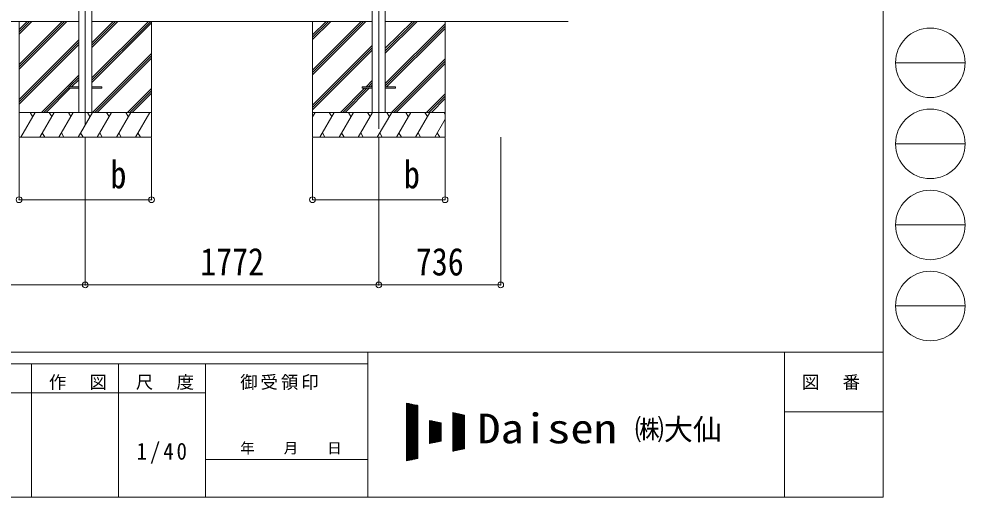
# Model space of a CAD drawing. Units: millimetres at full size. Extents: x -9783 to 9892, y -6828 to 6752.
# Drawn here: x 4180 to 9892, y -6828 to -3938 of the extents above; entities that cross this region are included whole.
import ezdxf
from ezdxf.enums import TextEntityAlignment as Align

# ---------------------------------------------------------------- set-up
doc = ezdxf.new("R2010")
doc.units = ezdxf.units.MM
doc.header["$LTSCALE"] = 35
doc.header["$PDMODE"] = 32
doc.header["$PDSIZE"] = 35
for name, color, linetype, lineweight in [('0-0_0', 7, 'Continuous', 9), ('0-1_本体', 4, 'Continuous', 9), ('0-2_部品', 7, 'Continuous', 9), ('0-8_PARTS2', 2, 'Continuous', 9), ('0-A_寸法', 6, 'Continuous', 9), ('F-0_240', 7, 'Continuous', 9)]:
    doc.layers.add(name, color=color, linetype=linetype, lineweight=lineweight)
doc.styles.add('ＭＳ ゴシック', font='')
doc.styles.get('ＭＳ ゴシック').set_extended_font_data('MS Gothic')

msp = doc.modelspace()

# ---------------------------------------------------------------- linework, layer by layer
at = {"layer": '0-0_0'}
for p, q in [((1719.88, -3952.75), (4540.88, -3952.75)), ((4180.38, -3952.75), (4180.38, -4652.75)), ((4180.38, -4213.48), (4441.11, -3952.75)), ((4180.38, -4227.62), (4455.25, -3952.75)), ((4180.38, -4241.77), (4469.39, -3952.75)), ((4180.38, -4029.64), (4257.26, -3952.75)), ((4180.38, -4015.49), (4243.12, -3952.75)), ((4180.38, -4001.35), (4228.98, -3952.75)), ((4619.88, -4294.48), (4961.61, -3952.75)), ((4619.88, -4308.62), (4975.75, -3952.75)), ((4619.88, -4110.64), (4777.76, -3952.75)), ((4619.88, -4096.49), (4763.62, -3952.75)), ((4619.88, -4082.35), (4749.48, -3952.75)), ((4619.88, -3952.75), (6312.88, -3952.75)), ((4619.88, -4322.77), (4980.38, -3962.27)), ((4980.38, -3952.75), (4980.38, -4652.75)), ((5952.38, -3952.76), (5952.38, -4652.75)), ((5952.38, -4246.93), (6246.56, -3952.76)), ((5952.38, -4261.07), (6260.7, -3952.76)), ((5952.38, -4275.22), (6274.84, -3952.76)), ((5952.38, -4063.09), (6062.71, -3952.76)), ((5952.38, -4048.94), (6048.57, -3952.76)), ((5952.38, -4034.8), (6034.43, -3952.76)), ((7495.86, -3952.76), (6391.88, -3952.76)), ((6391.88, -4144.08), (6583.21, -3952.76)), ((6391.88, -4129.94), (6569.07, -3952.76)), ((6391.88, -4115.8), (6554.93, -3952.76)), ((6391.88, -4327.93), (6752.38, -3967.43)), ((6391.88, -4342.07), (6752.38, -3981.58)), ((6399.84, -4348.26), (6752.38, -3995.72)), ((6752.38, -3952.76), (6752.38, -4652.75)), ((4180.38, -4425.61), (4540.88, -4065.12)), ((4180.38, -4439.76), (4540.88, -4079.26)), ((4180.38, -4453.9), (4540.88, -4093.4)), ((5952.38, -4459.06), (6312.88, -4098.57)), ((4623.74, -4502.75), (4980.38, -4146.12)), ((4637.88, -4502.75), (4980.38, -4160.26)), ((5952.38, -4473.21), (6312.88, -4112.71)), ((5952.38, -4487.35), (6312.88, -4126.85)), ((4652.02, -4502.75), (4980.38, -4174.4)), ((6429.19, -4502.75), (6752.38, -4179.57)), ((6443.33, -4502.75), (6752.38, -4193.71)), ((6457.47, -4502.75), (6752.38, -4207.85)), ((4315.37, -4502.75), (4540.88, -4277.25)), ((4484.02, -4348.24), (4540.88, -4291.39)), ((4498.17, -4348.24), (4540.88, -4305.53)), ((6275.32, -4348.26), (6312.88, -4310.7)), ((6289.46, -4348.26), (6312.88, -4324.84)), ((6303.6, -4348.26), (6312.88, -4338.98)), ((4329.51, -4502.75), (4480.38, -4351.89)), ((4343.65, -4502.75), (4489.17, -4357.24)), ((4835.87, -4502.75), (4980.38, -4358.25)), ((4850.01, -4502.75), (4980.38, -4372.39)), ((4864.15, -4502.75), (4980.38, -4386.53)), ((6120.82, -4502.75), (6266.32, -4357.26)), ((6134.96, -4502.75), (6280.46, -4357.26)), ((6149.1, -4502.75), (6294.6, -4357.26)), ((6641.32, -4502.75), (6752.38, -4391.7)), ((6655.46, -4502.75), (6752.38, -4405.84)), ((6669.6, -4502.75), (6752.38, -4419.98)), ((4980.38, -4502.75), (4180.38, -4502.75)), ((4190.67, -4652.75), (4277.27, -4502.75)), ((4262.27, -4528.74), (4247.27, -4502.75)), ((4306.14, -4652.75), (4392.74, -4502.75)), ((4377.74, -4528.74), (4362.74, -4502.76)), ((4421.61, -4652.75), (4508.21, -4502.76)), ((4493.21, -4528.74), (4478.21, -4502.75)), ((4537.08, -4652.75), (4623.68, -4502.76)), ((4608.68, -4528.74), (4593.68, -4502.75)), ((4652.55, -4652.75), (4739.15, -4502.76)), ((4724.15, -4528.74), (4709.15, -4502.75)), ((4768.02, -4652.75), (4854.62, -4502.76)), ((4824.62, -4502.76), (4839.62, -4528.74)), ((4883.49, -4652.75), (4970.09, -4502.75)), ((6752.38, -4502.75), (5952.38, -4502.75)), ((5952.38, -4530.26), (5968.26, -4502.75)), ((5997.12, -4652.75), (6083.73, -4502.75)), ((6068.73, -4528.74), (6053.73, -4502.75)), ((6112.6, -4652.75), (6199.2, -4502.75)), ((6184.2, -4528.74), (6169.19, -4502.75)), ((6228.07, -4652.75), (6314.67, -4502.75)), ((6299.67, -4528.74), (6284.67, -4502.75)), ((6343.54, -4652.75), (6430.14, -4502.75)), ((6415.14, -4528.74), (6400.14, -4502.75)), ((6459.01, -4652.75), (6545.61, -4502.75)), ((6530.61, -4528.74), (6515.61, -4502.75)), ((6574.48, -4652.75), (6661.08, -4502.75)), ((6631.08, -4502.75), (6646.08, -4528.74)), ((6746.55, -4502.75), (6752.38, -4512.85)), ((6689.95, -4652.75), (6752.38, -4544.62)), ((4180.38, -4652.75), (4980.38, -4652.75)), ((4321.14, -4626.78), (4336.14, -4652.75)), ((4436.61, -4626.77), (4451.61, -4652.75)), ((4552.08, -4626.77), (4567.08, -4652.75)), ((4667.55, -4626.78), (4682.55, -4652.75)), ((4783.02, -4626.78), (4798.02, -4652.75)), ((4898.49, -4626.78), (4913.49, -4652.75)), ((5952.38, -4652.75), (6752.38, -4652.75)), ((6012.12, -4626.78), (6027.12, -4652.75)), ((6127.59, -4626.77), (6142.59, -4652.75)), ((6243.06, -4626.77), (6258.06, -4652.75)), ((6358.53, -4626.77), (6373.53, -4652.75)), ((6474, -4626.77), (6489, -4652.75)), ((6589.47, -4626.78), (6604.47, -4652.75)), ((6704.94, -4626.78), (6719.94, -4652.75))]:
    msp.add_line(p, q, dxfattribs=at)
at = {"layer": '0-1_本体'}
for p, q in [((4540.88, -1060.38), (4540.88, -4502.78)), ((4619.88, -1060.38), (4619.88, -4502.78)), ((6312.88, -1060.35), (6312.88, -4502.75)), ((6391.88, -1060.35), (6391.88, -4502.75))]:
    msp.add_line(p, q, dxfattribs=at)
at = {"layer": '0-2_部品', "color": 4}
for p, q in [((4480.38, -4348.24), (4540.88, -4348.24)), ((4480.38, -4348.24), (4480.38, -4357.24)), ((4480.38, -4357.24), (4540.88, -4357.24)), ((4619.88, -4348.24), (4680.38, -4348.24)), ((4619.88, -4357.24), (4680.38, -4357.24)), ((4680.38, -4348.24), (4680.38, -4357.24)), ((6252.38, -4348.24), (6312.88, -4348.24)), ((6252.38, -4348.24), (6252.38, -4357.24)), ((6252.38, -4357.24), (6312.88, -4357.24)), ((6391.88, -4348.24), (6452.38, -4348.24)), ((6391.88, -4357.24), (6452.38, -4357.24)), ((6452.38, -4348.24), (6452.38, -4357.24))]:
    msp.add_line(p, q, dxfattribs=at)
at = {"layer": '0-8_PARTS2'}
for p, q in [((4580.38, -906.41), (4580.38, -4581.64)), ((6352.38, -1052.76), (6352.38, -4602.75))]:
    msp.add_line(p, q, dxfattribs=at)
at = {"layer": '0-A_寸法'}
for p, q in [((4180.38, -5030.65), (4180.38, -4656.24)), ((4580.38, -5545.63), (4580.38, -4656.24)), ((4980.38, -5030.65), (4980.38, -4656.24)), ((5952.38, -5030.65), (5952.38, -4656.24)), ((6352.38, -5545.63), (6352.38, -4652.75)), ((6752.38, -5030.65), (6752.38, -4656.24)), ((7088.38, -5545.63), (7088.38, -4652.75)), ((4180.38, -5030.65), (4980.38, -5030.65)), ((5952.38, -5030.65), (6752.38, -5030.65)), ((1680.38, -5545.63), (4580.38, -5545.63)), ((4580.38, -5545.63), (6352.38, -5545.63)), ((6352.38, -5545.63), (7088.38, -5545.63))]:
    msp.add_line(p, q, dxfattribs=at)
for p in [(4180.38, -5030.65), (4980.38, -5030.65), (5952.38, -5030.65), (6752.38, -5030.65), (4580.38, -5545.63), (6352.38, -5545.63), (7088.38, -5545.63)]:
    msp.add_point(p, dxfattribs=at)
at = {"layer": 'F-0_240', "color": 5}
for p, q in [((9396.97, 6751.9), (9396.97, -6828.1)), ((-9783.03, -5953.1), (9396.97, -5953.1)), ((6285.75, -5953.1), (6285.75, -6828.1)), ((8801.97, -5953.1), (8801.97, -6828.1)), ((-9783.03, -6023.1), (6285.75, -6023.1)), ((4255.75, -6023.1), (4255.75, -6828.1)), ((4780.75, -6023.1), (4780.75, -6828.1)), ((5305.75, -6023.1), (5305.75, -6828.1)), ((3205.75, -6198.1), (5305.75, -6198.1)), ((8801.97, -6311.85), (9396.97, -6311.85)), ((5305.75, -6600.6), (6285.75, -6600.6)), ((-9783.03, -6828.1), (9396.97, -6828.1))]:
    msp.add_line(p, q, dxfattribs=at)
at = {"layer": 'F-0_240', "color": 4}
for p, q in [((9471.77, -4203.1), (9891.77, -4203.1)), ((9471.77, -4693.1), (9891.77, -4693.1)), ((9471.77, -5183.1), (9891.77, -5183.1)), ((9471.77, -5673.1), (9891.77, -5673.1))]:
    msp.add_line(p, q, dxfattribs=at)
at = {"layer": 'F-0_240'}
for p, q in [((6519.04, -6259.47), (6589.04, -6274.05)), ((6519.04, -6259.47), (6519.04, -6609.47)), ((6519.04, -6262.76), (6534.85, -6262.76)), ((6519.04, -6266.26), (6551.65, -6266.26)), ((6519.04, -6269.76), (6568.45, -6269.76)), ((6519.04, -6273.26), (6585.25, -6273.26)), ((6519.04, -6276.76), (6589.04, -6276.76)), ((6519.04, -6280.26), (6589.04, -6280.26)), ((6521.12, -6609.03), (6521.12, -6259.9)), ((6524.62, -6608.3), (6524.62, -6260.63)), ((6528.12, -6607.58), (6528.12, -6261.36)), ((6531.62, -6606.85), (6531.62, -6262.09)), ((6535.12, -6606.12), (6535.12, -6262.81)), ((6538.62, -6605.39), (6538.62, -6263.54)), ((6542.12, -6604.66), (6542.12, -6264.27)), ((6545.62, -6603.93), (6545.62, -6265)), ((6549.12, -6603.2), (6549.12, -6265.73)), ((6552.62, -6602.47), (6552.62, -6266.46)), ((6556.12, -6601.74), (6556.12, -6267.19)), ((6559.62, -6601.01), (6559.62, -6267.92)), ((6563.12, -6600.28), (6563.12, -6268.65)), ((6566.62, -6599.55), (6566.62, -6269.38)), ((6570.12, -6598.83), (6570.12, -6270.11)), ((6573.62, -6598.1), (6573.62, -6270.84)), ((6577.12, -6597.37), (6577.12, -6271.56)), ((6580.62, -6596.64), (6580.62, -6272.29)), ((6584.12, -6595.91), (6584.12, -6273.02)), ((6587.62, -6595.18), (6587.62, -6273.75)), ((6589.04, -6274.05), (6589.04, -6594.88)), ((6519.04, -6283.76), (6589.04, -6283.76)), ((6519.04, -6287.26), (6589.04, -6287.26)), ((6519.04, -6290.76), (6589.04, -6290.76)), ((6519.04, -6294.26), (6589.04, -6294.26)), ((6519.04, -6297.76), (6589.04, -6297.76)), ((6519.04, -6301.26), (6589.04, -6301.26)), ((6519.04, -6304.76), (6589.04, -6304.76)), ((6519.04, -6308.26), (6589.04, -6308.26)), ((6519.04, -6311.76), (6589.04, -6311.76)), ((6519.04, -6315.26), (6589.04, -6315.26)), ((6519.04, -6318.76), (6589.04, -6318.76)), ((6519.04, -6322.26), (6589.04, -6322.26)), ((6519.04, -6325.76), (6589.04, -6325.76)), ((6519.04, -6329.26), (6589.04, -6329.26)), ((6519.04, -6332.76), (6589.04, -6332.76)), ((6519.04, -6336.26), (6589.04, -6336.26)), ((6519.04, -6339.76), (6589.04, -6339.76)), ((6799.04, -6317.8), (6869.04, -6332.38)), ((6799.04, -6317.8), (6799.04, -6551.13)), ((6799.04, -6318.76), (6803.65, -6318.76)), ((6799.04, -6322.26), (6820.45, -6322.26)), ((6799.04, -6325.76), (6837.25, -6325.76)), ((6799.04, -6329.26), (6854.05, -6329.26)), ((6799.04, -6332.76), (6869.04, -6332.76)), ((6799.04, -6336.26), (6869.04, -6336.26)), ((6799.04, -6339.76), (6869.04, -6339.76)), ((6801.12, -6550.7), (6801.12, -6318.23)), ((6804.62, -6549.97), (6804.62, -6318.96)), ((6808.12, -6549.24), (6808.12, -6319.69)), ((6811.62, -6548.51), (6811.62, -6320.42)), ((6815.12, -6547.78), (6815.12, -6321.15)), ((6818.62, -6547.05), (6818.62, -6321.88)), ((6822.12, -6546.33), (6822.12, -6322.61)), ((6825.62, -6545.6), (6825.62, -6323.34)), ((6829.12, -6544.87), (6829.12, -6324.06)), ((6832.62, -6544.14), (6832.62, -6324.79)), ((6836.12, -6543.41), (6836.12, -6325.52)), ((6839.62, -6542.68), (6839.62, -6326.25)), ((6843.12, -6541.95), (6843.12, -6326.98)), ((6846.62, -6541.22), (6846.62, -6327.71)), ((6850.12, -6540.49), (6850.12, -6328.44)), ((6853.62, -6539.76), (6853.62, -6329.17)), ((6857.12, -6539.03), (6857.12, -6329.9)), ((6860.62, -6538.3), (6860.62, -6330.63)), ((6864.12, -6537.58), (6864.12, -6331.36)), ((6867.62, -6536.85), (6867.62, -6332.09)), ((6869.04, -6332.38), (6869.04, -6536.55)), ((6519.04, -6343.26), (6589.04, -6343.26)), ((6519.04, -6346.76), (6589.04, -6346.76)), ((6519.04, -6350.26), (6589.04, -6350.26)), ((6519.04, -6353.76), (6589.04, -6353.76)), ((6519.04, -6357.26), (6589.04, -6357.26)), ((6519.04, -6360.76), (6589.04, -6360.76)), ((6519.04, -6364.26), (6589.04, -6364.26)), ((6519.04, -6367.76), (6589.04, -6367.76)), ((6519.04, -6371.26), (6589.04, -6371.26)), ((6519.04, -6374.76), (6589.04, -6374.76)), ((6519.04, -6378.26), (6589.04, -6378.26)), ((6519.04, -6381.76), (6589.04, -6381.76)), ((6519.04, -6385.26), (6589.04, -6385.26)), ((6519.04, -6388.76), (6589.04, -6388.76)), ((6519.04, -6392.26), (6589.04, -6392.26)), ((6519.04, -6395.76), (6589.04, -6395.76)), ((6659.04, -6364.47), (6729.04, -6379.05)), ((6659.04, -6364.47), (6659.04, -6504.47)), ((6659.04, -6367.76), (6674.85, -6367.76)), ((6659.04, -6371.26), (6691.65, -6371.26)), ((6659.04, -6374.76), (6708.45, -6374.76)), ((6659.04, -6378.26), (6725.25, -6378.26)), ((6659.04, -6381.76), (6729.04, -6381.76)), ((6659.04, -6385.26), (6729.04, -6385.26)), ((6659.04, -6388.76), (6729.04, -6388.76)), ((6659.04, -6392.26), (6729.04, -6392.26)), ((6659.04, -6395.76), (6729.04, -6395.76)), ((6661.12, -6504.03), (6661.12, -6364.9)), ((6664.62, -6503.3), (6664.62, -6365.63)), ((6668.12, -6502.58), (6668.12, -6366.36)), ((6671.62, -6501.85), (6671.62, -6367.09)), ((6675.12, -6501.12), (6675.12, -6367.81)), ((6678.62, -6500.39), (6678.62, -6368.54)), ((6682.12, -6499.66), (6682.12, -6369.27)), ((6685.62, -6498.93), (6685.62, -6370)), ((6689.12, -6498.2), (6689.12, -6370.73)), ((6692.62, -6497.47), (6692.62, -6371.46)), ((6696.12, -6496.74), (6696.12, -6372.19)), ((6699.62, -6496.01), (6699.62, -6372.92)), ((6703.12, -6495.28), (6703.12, -6373.65)), ((6706.62, -6494.55), (6706.62, -6374.38)), ((6710.12, -6493.83), (6710.12, -6375.11)), ((6713.62, -6493.1), (6713.62, -6375.84)), ((6717.12, -6492.37), (6717.12, -6376.56)), ((6720.62, -6491.64), (6720.62, -6377.29)), ((6724.12, -6490.91), (6724.12, -6378.02)), ((6727.62, -6490.18), (6727.62, -6378.75)), ((6729.04, -6379.05), (6729.04, -6489.88)), ((6799.04, -6343.26), (6869.04, -6343.26)), ((6799.04, -6346.76), (6869.04, -6346.76)), ((6799.04, -6350.26), (6869.04, -6350.26)), ((6799.04, -6353.76), (6869.04, -6353.76)), ((6799.04, -6357.26), (6869.04, -6357.26)), ((6799.04, -6360.76), (6869.04, -6360.76)), ((6799.04, -6364.26), (6869.04, -6364.26)), ((6799.04, -6367.76), (6869.04, -6367.76)), ((6799.04, -6371.26), (6869.04, -6371.26)), ((6799.04, -6374.76), (6869.04, -6374.76)), ((6799.04, -6378.26), (6869.04, -6378.26)), ((6799.04, -6381.76), (6869.04, -6381.76)), ((6799.04, -6385.26), (6869.04, -6385.26)), ((6799.04, -6388.76), (6869.04, -6388.76)), ((6799.04, -6392.26), (6869.04, -6392.26)), ((6799.04, -6395.76), (6869.04, -6395.76)), ((6519.04, -6399.26), (6589.04, -6399.26)), ((6519.04, -6402.76), (6589.04, -6402.76)), ((6519.04, -6406.26), (6589.04, -6406.26)), ((6519.04, -6409.76), (6589.04, -6409.76)), ((6519.04, -6413.26), (6589.04, -6413.26)), ((6519.04, -6416.76), (6589.04, -6416.76)), ((6519.04, -6420.26), (6589.04, -6420.26)), ((6519.04, -6423.76), (6589.04, -6423.76)), ((6519.04, -6427.26), (6589.04, -6427.26)), ((6519.04, -6430.76), (6589.04, -6430.76)), ((6519.04, -6434.26), (6589.04, -6434.26)), ((6519.04, -6437.76), (6589.04, -6437.76)), ((6519.04, -6441.26), (6589.04, -6441.26)), ((6519.04, -6444.76), (6589.04, -6444.76)), ((6519.04, -6448.26), (6589.04, -6448.26)), ((6519.04, -6451.76), (6589.04, -6451.76)), ((6659.04, -6399.26), (6729.04, -6399.26)), ((6659.04, -6402.76), (6729.04, -6402.76)), ((6659.04, -6406.26), (6729.04, -6406.26)), ((6659.04, -6409.76), (6729.04, -6409.76)), ((6659.04, -6413.26), (6729.04, -6413.26)), ((6659.04, -6416.76), (6729.04, -6416.76)), ((6659.04, -6420.26), (6729.04, -6420.26)), ((6659.04, -6423.76), (6729.04, -6423.76)), ((6659.04, -6427.26), (6729.04, -6427.26)), ((6659.04, -6430.76), (6729.04, -6430.76)), ((6659.04, -6434.26), (6729.04, -6434.26)), ((6659.04, -6437.76), (6729.04, -6437.76)), ((6659.04, -6441.26), (6729.04, -6441.26)), ((6659.04, -6444.76), (6729.04, -6444.76)), ((6659.04, -6448.26), (6729.04, -6448.26)), ((6659.04, -6451.76), (6729.04, -6451.76)), ((6799.04, -6399.26), (6869.04, -6399.26)), ((6799.04, -6402.76), (6869.04, -6402.76)), ((6799.04, -6406.26), (6869.04, -6406.26)), ((6799.04, -6409.76), (6869.04, -6409.76)), ((6799.04, -6413.26), (6869.04, -6413.26)), ((6799.04, -6416.76), (6869.04, -6416.76)), ((6799.04, -6420.26), (6869.04, -6420.26)), ((6799.04, -6423.76), (6869.04, -6423.76)), ((6799.04, -6427.26), (6869.04, -6427.26)), ((6799.04, -6430.76), (6869.04, -6430.76)), ((6799.04, -6434.26), (6869.04, -6434.26)), ((6799.04, -6437.76), (6869.04, -6437.76)), ((6799.04, -6441.26), (6869.04, -6441.26)), ((6799.04, -6444.76), (6869.04, -6444.76)), ((6799.04, -6448.26), (6869.04, -6448.26)), ((6799.04, -6451.76), (6869.04, -6451.76)), ((6519.04, -6455.26), (6589.04, -6455.26)), ((6519.04, -6458.76), (6589.04, -6458.76)), ((6519.04, -6462.26), (6589.04, -6462.26)), ((6519.04, -6465.76), (6589.04, -6465.76)), ((6519.04, -6469.26), (6589.04, -6469.26)), ((6519.04, -6472.76), (6589.04, -6472.76)), ((6519.04, -6476.26), (6589.04, -6476.26)), ((6519.04, -6479.76), (6589.04, -6479.76)), ((6519.04, -6483.26), (6589.04, -6483.26)), ((6519.04, -6486.76), (6589.04, -6486.76)), ((6519.04, -6490.26), (6589.04, -6490.26)), ((6519.04, -6493.76), (6589.04, -6493.76)), ((6519.04, -6497.26), (6589.04, -6497.26)), ((6519.04, -6500.76), (6589.04, -6500.76)), ((6519.04, -6504.26), (6589.04, -6504.26)), ((6519.04, -6507.76), (6589.04, -6507.76)), ((6519.04, -6511.26), (6589.04, -6511.26)), ((6659.04, -6455.26), (6729.04, -6455.26)), ((6659.04, -6458.76), (6729.04, -6458.76)), ((6659.04, -6462.26), (6729.04, -6462.26)), ((6659.04, -6465.76), (6729.04, -6465.76)), ((6659.04, -6469.26), (6729.04, -6469.26)), ((6659.04, -6472.76), (6729.04, -6472.76)), ((6659.04, -6476.26), (6729.04, -6476.26)), ((6659.04, -6479.76), (6729.04, -6479.76)), ((6659.04, -6483.26), (6729.04, -6483.26)), ((6659.04, -6486.76), (6729.04, -6486.76)), ((6659.04, -6504.47), (6729.04, -6489.88)), ((6659.04, -6490.26), (6727.23, -6490.26)), ((6659.04, -6493.76), (6710.43, -6493.76)), ((6659.04, -6497.26), (6693.63, -6497.26)), ((6659.04, -6500.76), (6676.83, -6500.76)), ((6659.04, -6504.26), (6660.03, -6504.26)), ((6799.04, -6455.26), (6869.04, -6455.26)), ((6799.04, -6458.76), (6869.04, -6458.76)), ((6799.04, -6462.26), (6869.04, -6462.26)), ((6799.04, -6465.76), (6869.04, -6465.76)), ((6799.04, -6469.26), (6869.04, -6469.26)), ((6799.04, -6472.76), (6869.04, -6472.76)), ((6799.04, -6476.26), (6869.04, -6476.26)), ((6799.04, -6479.76), (6869.04, -6479.76)), ((6799.04, -6483.26), (6869.04, -6483.26)), ((6799.04, -6486.76), (6869.04, -6486.76)), ((6799.04, -6490.26), (6869.04, -6490.26)), ((6799.04, -6493.76), (6869.04, -6493.76)), ((6799.04, -6497.26), (6869.04, -6497.26)), ((6799.04, -6500.76), (6869.04, -6500.76)), ((6799.04, -6504.26), (6869.04, -6504.26)), ((6799.04, -6507.76), (6869.04, -6507.76)), ((6799.04, -6511.26), (6869.04, -6511.26)), ((6519.04, -6514.76), (6589.04, -6514.76)), ((6519.04, -6518.26), (6589.04, -6518.26)), ((6519.04, -6521.76), (6589.04, -6521.76)), ((6519.04, -6525.26), (6589.04, -6525.26)), ((6519.04, -6528.76), (6589.04, -6528.76)), ((6519.04, -6532.26), (6589.04, -6532.26)), ((6519.04, -6535.76), (6589.04, -6535.76)), ((6519.04, -6539.26), (6589.04, -6539.26)), ((6519.04, -6542.76), (6589.04, -6542.76)), ((6519.04, -6546.26), (6589.04, -6546.26)), ((6519.04, -6549.76), (6589.04, -6549.76)), ((6519.04, -6553.26), (6589.04, -6553.26)), ((6519.04, -6556.76), (6589.04, -6556.76)), ((6519.04, -6560.26), (6589.04, -6560.26)), ((6519.04, -6563.76), (6589.04, -6563.76)), ((6519.04, -6567.26), (6589.04, -6567.26)), ((6799.04, -6514.76), (6869.04, -6514.76)), ((6799.04, -6518.26), (6869.04, -6518.26)), ((6799.04, -6521.76), (6869.04, -6521.76)), ((6799.04, -6525.26), (6869.04, -6525.26)), ((6799.04, -6528.76), (6869.04, -6528.76)), ((6799.04, -6532.26), (6869.04, -6532.26)), ((6799.04, -6535.76), (6869.04, -6535.76)), ((6869.04, -6536.55), (6799.04, -6551.13)), ((6799.04, -6539.26), (6856.03, -6539.26)), ((6799.04, -6542.76), (6839.23, -6542.76)), ((6799.04, -6546.26), (6822.43, -6546.26)), ((6799.04, -6549.76), (6805.63, -6549.76)), ((6519.04, -6570.76), (6589.04, -6570.76)), ((6519.04, -6574.26), (6589.04, -6574.26)), ((6519.04, -6577.76), (6589.04, -6577.76)), ((6519.04, -6581.26), (6589.04, -6581.26)), ((6519.04, -6584.76), (6589.04, -6584.76)), ((6519.04, -6588.26), (6589.04, -6588.26)), ((6519.04, -6591.76), (6589.04, -6591.76)), ((6589.04, -6594.88), (6519.04, -6609.47)), ((6519.04, -6595.26), (6587.23, -6595.26)), ((6519.04, -6598.76), (6570.43, -6598.76)), ((6519.04, -6602.26), (6553.63, -6602.26)), ((6519.04, -6605.76), (6536.83, -6605.76)), ((6519.04, -6609.26), (6520.03, -6609.26))]:
    msp.add_line(p, q, dxfattribs=at)
at = {"layer": 'F-0_240', "color": 4}
for centre in [(9681.77, -4203.1), (9681.77, -4693.1), (9681.77, -5183.1), (9681.77, -5673.1)]:
    msp.add_circle(centre, 210, dxfattribs=at)

# ---------------------------------------------------------------- texts
at = {"layer": '0-A_寸法', "color": 7, "style": 'ＭＳ ゴシック', "width": 0.85}
for s, p in [('b', (4732.25, -5011.65)), ('b', (6504.25, -5011.65)), ('1772', (5273.88, -5538.63)), ('736', (6576.01, -5538.63))]:
    msp.add_text(s, height=166.8, dxfattribs=at).set_placement(p, align=Align.BOTTOM_LEFT)
at = {"layer": 'F-0_240', "style": 'ＭＳ ゴシック', "width": 1.15}
msp.add_text('Daisen', height=179.6, dxfattribs=at).set_placement((6947.05, -6556.97), align=Align.BOTTOM_LEFT)
at = {"layer": 'F-0_240', "style": 'ＭＳ ゴシック'}
for s, height, p in [('㈱大仙\u3000', 128.3, (7898.35, -6521.97)), ('年\u3000\u3000月\u3000\u3000日', 64.15, (5515.76, -6583.1))]:
    msp.add_text(s, height=height, dxfattribs=at).set_placement(p, align=Align.BOTTOM_LEFT)
at = {"layer": 'F-0_240', "attachment_point": 7, "style": 'ＭＳ ゴシック'}
for s, insert, char_height in [('\\T1.17;作\u3000図', (4360.75, -6180.6), 76.98), ('\\T1.17;尺\u3000度', (4885.76, -6180.6), 76.98), ('\\T1.17;御受領印', (5515.75, -6180.6), 76.98), ('\\T1.17;図\u3000番', (8906.97, -6180.6), 76.98), ('\\T1.28;\\W0.9;1/40', (4890.13, -6626.85), 102.6)]:
    msp.add_mtext(s, dxfattribs=dict(at, insert=insert, char_height=char_height))

doc.saveas('drawing.dxf')
